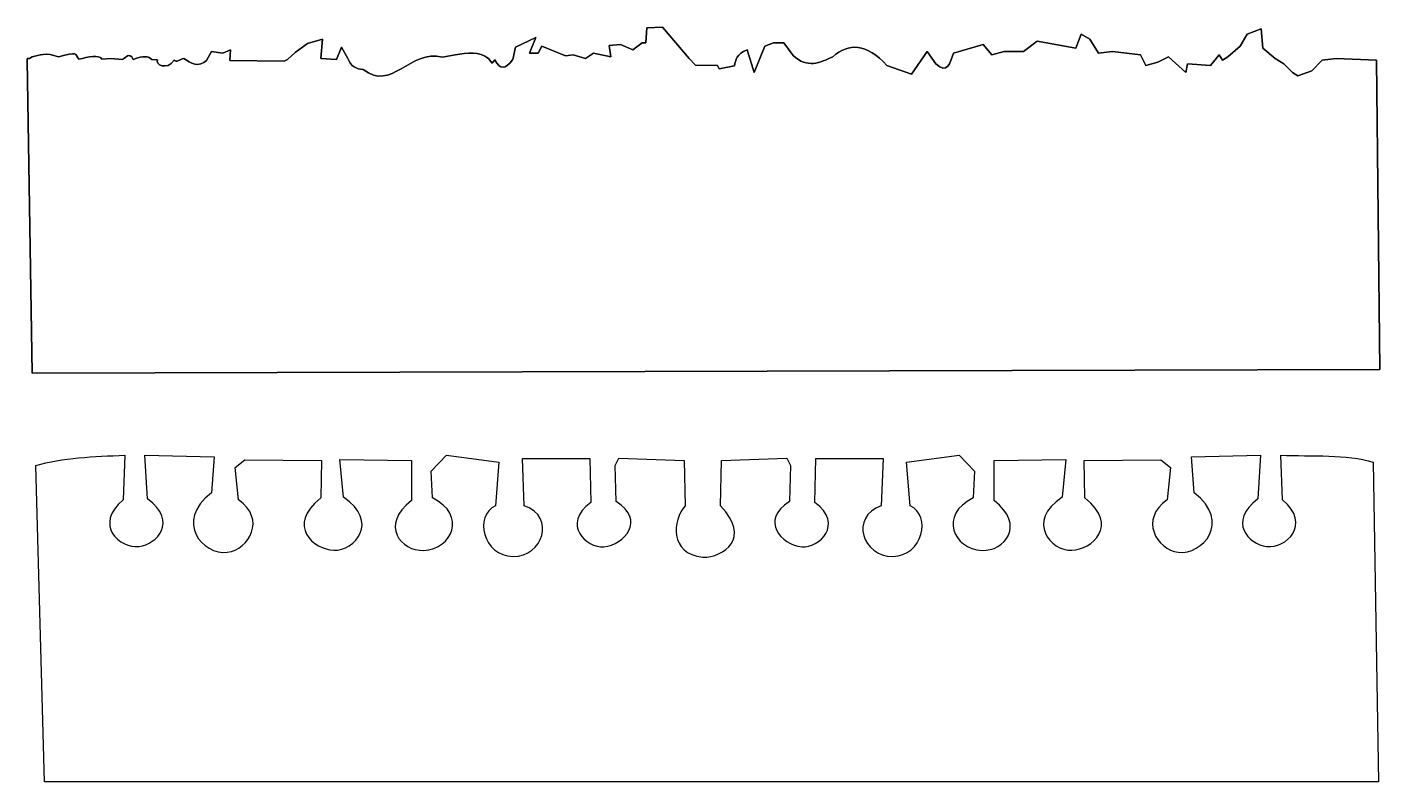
# Model space of a CAD drawing. Header units: centimetres. Extents: x -10.3 to 10.3, y -5.8 to 5.8.
import ezdxf

# ---------------------------------------------------------------- set-up
doc = ezdxf.new("R2010")
doc.units = ezdxf.units.CM
doc.header["$MEASUREMENT"] = 0
doc.layers.add('Layer 1', color=7, linetype='Continuous')

msp = doc.modelspace()

# ---------------------------------------------------------------- linework, layer by layer
at = {"layer": 'Layer 1', "color": 17}
for points, knots in [([(-2.92034, 5.27224), (-3.02232, 5.13095), (-3.11424, 5.10952), (-3.19087, 5.27032), (-3.19087, 5.27032), (-3.19087, 5.27032), (-3.22874, 5.22015), (-3.22874, 5.22015), (-3.22874, 5.22015), (-3.22874, 5.22015), (-3.26926, 5.26976), (-3.26926, 5.26976), (-3.26926, 5.26976), (-3.26926, 5.26976), (-3.28745, 5.29208), (-3.28745, 5.29208), (-3.28745, 5.29208), (-3.42362, 5.40914), (-3.60985, 5.37605), (-3.79512, 5.34582), (-3.79512, 5.34582), (-3.79512, 5.34582), (-3.99238, 5.31216), (-3.99238, 5.31216), (-3.99238, 5.31216), (-4.49056, 5.43912), (-4.77029, 4.77573), (-5.20344, 5.12609), (-5.20344, 5.12609), (-5.31011, 5.12639), (-5.39205, 5.17337), (-5.43649, 5.29114), (-5.43649, 5.29114), (-5.43649, 5.29114), (-5.53228, 5.46572), (-5.53228, 5.46572), (-5.53228, 5.46572), (-5.53228, 5.46572), (-5.61248, 5.27886), (-5.61248, 5.27886), (-5.61248, 5.27886), (-5.61248, 5.27886), (-5.85309, 5.29209), (-5.85309, 5.29209), (-5.85309, 5.29209), (-5.85309, 5.29209), (-5.82663, 5.58644), (-5.82663, 5.58644), (-5.82663, 5.58644), (-5.82663, 5.58644), (-6.05318, 5.51947), (-6.05318, 5.51947), (-6.05318, 5.51947), (-6.05318, 5.51947), (-6.24087, 5.38552), (-6.24087, 5.38552), (-6.24087, 5.38552), (-6.24087, 5.38552), (-6.36076, 5.27886), (-6.36076, 5.27886), (-6.36076, 5.27886), (-6.36076, 5.27886), (-6.40954, 5.2524), (-6.40954, 5.2524), (-6.40954, 5.2524), (-6.40954, 5.2524), (-7.23967, 5.26067), (-7.23967, 5.26067), (-7.23967, 5.26067), (-7.23967, 5.26067), (-7.22975, 5.42603), (-7.22975, 5.42603), (-7.22975, 5.42603), (-7.22975, 5.42603), (-7.34964, 5.37229), (-7.34964, 5.37229), (-7.34964, 5.37229), (-7.34964, 5.37229), (-7.52327, 5.39875), (-7.52327, 5.39875), (-7.52327, 5.39875), (-7.52327, 5.39875), (-7.59768, 5.26398), (-7.59768, 5.26398), (-7.59768, 5.26398), (-7.70804, 5.14927), (-7.84788, 5.21639), (-7.9445, 5.29277), (-7.9445, 5.29277), (-8.013, 5.2832), (-8.05278, 5.225), (-8.09131, 5.26475), (-8.09131, 5.26475), (-8.20451, 5.10121), (-8.39278, 5.20603), (-8.34926, 5.27225), (-8.34926, 5.27225), (-8.34926, 5.27225), (-8.43478, 5.2778), (-8.43478, 5.2778), (-8.43478, 5.2778), (-8.48521, 5.32202), (-8.55601, 5.34588), (-8.71873, 5.2778), (-8.71873, 5.2778), (-8.78535, 5.40732), (-8.83338, 5.29513), (-8.8887, 5.2778), (-8.8887, 5.2778), (-8.8887, 5.2778), (-9.06032, 5.29209), (-9.06032, 5.29209), (-9.06032, 5.29209), (-9.06032, 5.29209), (-9.20005, 5.28051), (-9.20005, 5.28051), (-9.20005, 5.28051), (-9.24497, 5.36193), (-9.4084, 5.31001), (-9.54897, 5.28382), (-9.54897, 5.28382), (-9.61724, 5.37381), (-9.56259, 5.39701), (-9.86234, 5.31855), (-9.86234, 5.31855), (-10.05641, 5.38758), (-10.15408, 5.34643), (-10.26335, 5.31855), (-10.26335, 5.31855), (-10.26335, 5.31855), (-10.30386, 5.29209), (-10.30386, 5.29209), (-10.30386, 5.29209), (-10.30386, 5.29209), (-10.34272, 5.29209), (-10.34272, 5.29209), (-10.34272, 5.29209), (-10.34272, 5.29209), (-10.34189, 5.26563), (-10.34189, 5.26563), (-10.34189, 5.26563), (-10.34189, 5.26563), (-10.26334, 0.48081), (-10.26334, 0.48081), (-10.26334, 0.48081), (-10.26334, 0.48081), (10.34357, 0.53455), (10.34357, 0.53455), (10.34357, 0.53455), (10.34357, 0.53455), (10.28983, 5.26563), (10.28983, 5.26563), (10.28983, 5.26563), (10.28983, 5.26563), (9.6755, 5.29209), (9.6755, 5.29209), (9.6755, 5.29209), (9.6755, 5.29209), (9.46135, 5.26563), (9.46135, 5.26563), (9.46135, 5.26563), (9.46135, 5.26563), (9.30095, 5.10523), (9.30095, 5.10523), (9.30095, 5.10523), (9.30095, 5.10523), (9.08763, 5.02503), (9.08763, 5.02503), (9.08763, 5.02503), (9.08763, 5.02503), (9.00743, 5.07795), (9.00743, 5.07795), (9.00743, 5.07795), (9.00743, 5.07795), (8.87348, 5.2119), (8.87348, 5.2119), (8.87348, 5.2119), (8.87348, 5.2119), (8.73953, 5.2921), (8.73953, 5.2921), (8.73953, 5.2921), (8.73953, 5.2921), (8.55267, 5.4525), (8.55267, 5.4525), (8.55267, 5.4525), (8.55267, 5.4525), (8.52621, 5.74602), (8.52621, 5.74602), (8.52621, 5.74602), (8.52621, 5.74602), (8.31206, 5.66664), (8.31206, 5.66664), (8.31206, 5.66664), (8.31206, 5.66664), (8.2054, 5.47895), (8.2054, 5.47895), (8.2054, 5.47895), (8.2054, 5.47895), (8.01854, 5.31855), (8.01854, 5.31855), (8.01854, 5.31855), (8.01854, 5.31855), (7.93834, 5.26563), (7.93834, 5.26563), (7.93834, 5.26563), (7.93834, 5.26563), (7.8846, 5.34583), (7.8846, 5.34583), (7.8846, 5.34583), (7.8846, 5.34583), (7.75065, 5.18543), (7.75065, 5.18543), (7.75065, 5.18543), (7.75065, 5.18543), (7.40338, 5.21189), (7.40338, 5.21189), (7.40338, 5.21189), (7.40338, 5.21189), (7.37692, 5.07794), (7.37692, 5.07794), (7.37692, 5.07794), (7.37692, 5.07794), (7.10986, 5.31855), (7.10986, 5.31855), (7.10986, 5.31855), (7.10986, 5.31855), (6.94946, 5.23835), (6.94946, 5.23835), (6.94946, 5.23835), (6.94946, 5.23835), (6.76177, 5.18543), (6.76177, 5.18543), (6.76177, 5.18543), (6.76177, 5.18543), (6.68157, 5.34583), (6.68157, 5.34583), (6.68157, 5.34583), (6.68157, 5.34583), (6.2541, 5.39875), (6.2541, 5.39875), (6.2541, 5.39875), (6.2541, 5.39875), (6.04078, 5.37229), (6.04078, 5.37229), (6.04078, 5.37229), (6.04078, 5.37229), (5.90683, 5.58644), (5.90683, 5.58644), (5.90683, 5.58644), (5.90683, 5.58644), (5.77288, 5.66664), (5.77288, 5.66664), (5.77288, 5.66664), (5.77288, 5.66664), (5.69268, 5.45249), (5.69268, 5.45249), (5.69268, 5.45249), (5.69268, 5.45249), (5.10481, 5.55915), (5.10481, 5.55915), (5.10481, 5.55915), (5.10481, 5.55915), (4.89149, 5.39875), (4.89149, 5.39875), (4.89149, 5.39875), (4.89149, 5.39875), (4.59714, 5.39875), (4.59714, 5.39875), (4.59714, 5.39875), (4.59714, 5.39875), (4.41028, 5.34583), (4.41028, 5.34583), (4.41028, 5.34583), (4.41028, 5.34583), (4.27633, 5.50623), (4.27633, 5.50623), (4.27633, 5.50623), (4.27633, 5.50623), (3.8224, 5.37228), (3.8224, 5.37228), (3.8224, 5.37228), (3.7706, 5.22131), (3.72829, 5.0457), (3.55451, 5.21188), (3.55451, 5.21188), (3.55451, 5.21188), (3.42139, 5.39874), (3.42139, 5.39874), (3.42139, 5.39874), (3.42139, 5.39874), (3.18078, 5.05147), (3.18078, 5.05147), (3.18078, 5.05147), (3.18078, 5.05147), (2.80623, 5.18542), (2.80623, 5.18542), (2.80623, 5.18542), (2.49009, 5.52296), (2.21835, 5.53497), (1.97775, 5.31854), (1.97775, 5.31854), (1.78317, 5.22716), (1.58865, 5.13504), (1.36947, 5.33873), (1.36947, 5.33873), (1.36947, 5.33873), (1.22947, 5.53269), (1.22947, 5.53269), (1.22947, 5.53269), (1.22947, 5.53269), (1.06907, 5.53269), (1.06907, 5.53269), (1.06907, 5.53269), (1.06907, 5.53269), (0.93595, 5.47895), (0.93595, 5.47895), (0.93595, 5.47895), (0.93595, 5.47895), (0.77555, 5.07794), (0.77555, 5.07794), (0.77555, 5.07794), (0.77555, 5.07794), (0.66806, 5.42603), (0.66806, 5.42603), (0.66806, 5.42603), (0.50821, 5.36022), (0.48808, 5.27112), (0.47659, 5.18058), (0.47659, 5.18058), (0.47659, 5.18058), (0.24059, 5.13168), (0.24059, 5.13168), (0.24059, 5.13168), (0.24059, 5.13168), (0.21413, 5.18542), (0.21413, 5.18542), (0.21413, 5.18542), (0.21413, 5.18542), (-0.12215, 5.18881), (-0.12215, 5.18881), (-0.12215, 5.18881), (-0.12215, 5.18881), (-0.22078, 5.29043), (-0.22078, 5.29043), (-0.22078, 5.29043), (-0.22078, 5.29043), (-0.62758, 5.77329), (-0.62758, 5.77329), (-0.62758, 5.77329), (-0.62758, 5.77329), (-0.86819, 5.76006), (-0.86819, 5.76006), (-0.86819, 5.76006), (-0.86819, 5.76006), (-0.88142, 5.53268), (-0.88142, 5.53268), (-0.88142, 5.53268), (-0.88142, 5.53268), (-0.93516, 5.53268), (-0.93516, 5.53268), (-0.93516, 5.53268), (-0.93516, 5.53268), (-1.08233, 5.42602), (-1.08233, 5.42602), (-1.08233, 5.42602), (-1.08233, 5.42602), (-1.26919, 5.50622), (-1.26919, 5.50622), (-1.26919, 5.50622), (-1.26919, 5.50622), (-1.44282, 5.49216), (-1.44282, 5.49216), (-1.44282, 5.49216), (-1.44282, 5.49216), (-1.41636, 5.31853), (-1.41636, 5.31853), (-1.41636, 5.31853), (-1.41636, 5.31853), (-1.68342, 5.37227), (-1.68342, 5.37227), (-1.68342, 5.37227), (-1.68342, 5.37227), (-1.80414, 5.29207), (-1.80414, 5.29207), (-1.80414, 5.29207), (-1.80414, 5.29207), (-1.991, 5.34581), (-1.991, 5.34581), (-1.991, 5.34581), (-1.991, 5.34581), (-2.11089, 5.33175), (-2.11089, 5.33175), (-2.11089, 5.33175), (-2.11089, 5.33175), (-2.47221, 5.47892), (-2.47221, 5.47892), (-2.47221, 5.47892), (-2.47221, 5.47892), (-2.52513, 5.37226), (-2.52513, 5.37226), (-2.52513, 5.37226), (-2.52513, 5.37226), (-2.65908, 5.37226), (-2.65908, 5.37226), (-2.65908, 5.37226), (-2.65908, 5.37226), (-2.56565, 5.61287), (-2.56565, 5.61287), (-2.56565, 5.61287), (-2.56565, 5.61287), (-2.87323, 5.4657), (-2.87323, 5.4657), (-2.87323, 5.4657), (-2.87323, 5.4657), (-2.91292, 5.27884), (-2.91292, 5.27884), (-2.91292, 5.27884), (-2.91292, 5.27884), (-2.92036, 5.27223), (-2.92036, 5.27223), (-2.92036, 5.27223), (-2.92036, 5.27223), (-2.92034, 5.27224), (-2.92034, 5.27224)], [0, 0, 0, 0, 0.00934579, 0.00934579, 0.00934579, 0.00934579, 0.01869159, 0.01869159, 0.01869159, 0.01869159, 0.02803738, 0.02803738, 0.02803738, 0.02803738, 0.03738318, 0.03738318, 0.03738318, 0.03738318, 0.04672897, 0.04672897, 0.04672897, 0.04672897, 0.05607477, 0.05607477, 0.05607477, 0.05607477, 0.06542056, 0.06542056, 0.06542056, 0.06542056, 0.07476636, 0.07476636, 0.07476636, 0.07476636, 0.08411215, 0.08411215, 0.08411215, 0.08411215, 0.09345794, 0.09345794, 0.09345794, 0.09345794, 0.10280374, 0.10280374, 0.10280374, 0.10280374, 0.11214953, 0.11214953, 0.11214953, 0.11214953, 0.12149533, 0.12149533, 0.12149533, 0.12149533, 0.13084112, 0.13084112, 0.13084112, 0.13084112, 0.14018692, 0.14018692, 0.14018692, 0.14018692, 0.14953271, 0.14953271, 0.14953271, 0.14953271, 0.1588785, 0.1588785, 0.1588785, 0.1588785, 0.1682243, 0.1682243, 0.1682243, 0.1682243, 0.17757009, 0.17757009, 0.17757009, 0.17757009, 0.18691589, 0.18691589, 0.18691589, 0.18691589, 0.19626168, 0.19626168, 0.19626168, 0.19626168, 0.20560748, 0.20560748, 0.20560748, 0.20560748, 0.21495327, 0.21495327, 0.21495327, 0.21495327, 0.22429907, 0.22429907, 0.22429907, 0.22429907, 0.23364486, 0.23364486, 0.23364486, 0.23364486, 0.24299065, 0.24299065, 0.24299065, 0.24299065, 0.25233645, 0.25233645, 0.25233645, 0.25233645, 0.26168224, 0.26168224, 0.26168224, 0.26168224, 0.27102804, 0.27102804, 0.27102804, 0.27102804, 0.28037383, 0.28037383, 0.28037383, 0.28037383, 0.28971963, 0.28971963, 0.28971963, 0.28971963, 0.29906542, 0.29906542, 0.29906542, 0.29906542, 0.30841121, 0.30841121, 0.30841121, 0.30841121, 0.31775701, 0.31775701, 0.31775701, 0.31775701, 0.3271028, 0.3271028, 0.3271028, 0.3271028, 0.3364486, 0.3364486, 0.3364486, 0.3364486, 0.34579439, 0.34579439, 0.34579439, 0.34579439, 0.35514019, 0.35514019, 0.35514019, 0.35514019, 0.36448598, 0.36448598, 0.36448598, 0.36448598, 0.37383178, 0.37383178, 0.37383178, 0.37383178, 0.38317757, 0.38317757, 0.38317757, 0.38317757, 0.39252336, 0.39252336, 0.39252336, 0.39252336, 0.40186916, 0.40186916, 0.40186916, 0.40186916, 0.41121495, 0.41121495, 0.41121495, 0.41121495, 0.42056075, 0.42056075, 0.42056075, 0.42056075, 0.42990654, 0.42990654, 0.42990654, 0.42990654, 0.43925234, 0.43925234, 0.43925234, 0.43925234, 0.44859813, 0.44859813, 0.44859813, 0.44859813, 0.45794393, 0.45794393, 0.45794393, 0.45794393, 0.46728972, 0.46728972, 0.46728972, 0.46728972, 0.47663551, 0.47663551, 0.47663551, 0.47663551, 0.48598131, 0.48598131, 0.48598131, 0.48598131, 0.4953271, 0.4953271, 0.4953271, 0.4953271, 0.5046729, 0.5046729, 0.5046729, 0.5046729, 0.51401869, 0.51401869, 0.51401869, 0.51401869, 0.52336449, 0.52336449, 0.52336449, 0.52336449, 0.53271028, 0.53271028, 0.53271028, 0.53271028, 0.54205607, 0.54205607, 0.54205607, 0.54205607, 0.55140187, 0.55140187, 0.55140187, 0.55140187, 0.56074766, 0.56074766, 0.56074766, 0.56074766, 0.57009346, 0.57009346, 0.57009346, 0.57009346, 0.57943925, 0.57943925, 0.57943925, 0.57943925, 0.58878505, 0.58878505, 0.58878505, 0.58878505, 0.59813084, 0.59813084, 0.59813084, 0.59813084, 0.60747664, 0.60747664, 0.60747664, 0.60747664, 0.61682243, 0.61682243, 0.61682243, 0.61682243, 0.62616822, 0.62616822, 0.62616822, 0.62616822, 0.63551402, 0.63551402, 0.63551402, 0.63551402, 0.64485981, 0.64485981, 0.64485981, 0.64485981, 0.65420561, 0.65420561, 0.65420561, 0.65420561, 0.6635514, 0.6635514, 0.6635514, 0.6635514, 0.6728972, 0.6728972, 0.6728972, 0.6728972, 0.68224299, 0.68224299, 0.68224299, 0.68224299, 0.69158879, 0.69158879, 0.69158879, 0.69158879, 0.70093458, 0.70093458, 0.70093458, 0.70093458, 0.71028037, 0.71028037, 0.71028037, 0.71028037, 0.71962617, 0.71962617, 0.71962617, 0.71962617, 0.72897196, 0.72897196, 0.72897196, 0.72897196, 0.73831776, 0.73831776, 0.73831776, 0.73831776, 0.74766355, 0.74766355, 0.74766355, 0.74766355, 0.75700935, 0.75700935, 0.75700935, 0.75700935, 0.76635514, 0.76635514, 0.76635514, 0.76635514, 0.77570093, 0.77570093, 0.77570093, 0.77570093, 0.78504673, 0.78504673, 0.78504673, 0.78504673, 0.79439252, 0.79439252, 0.79439252, 0.79439252, 0.80373832, 0.80373832, 0.80373832, 0.80373832, 0.81308411, 0.81308411, 0.81308411, 0.81308411, 0.82242991, 0.82242991, 0.82242991, 0.82242991, 0.8317757, 0.8317757, 0.8317757, 0.8317757, 0.8411215, 0.8411215, 0.8411215, 0.8411215, 0.85046729, 0.85046729, 0.85046729, 0.85046729, 0.85981308, 0.85981308, 0.85981308, 0.85981308, 0.86915888, 0.86915888, 0.86915888, 0.86915888, 0.87850467, 0.87850467, 0.87850467, 0.87850467, 0.88785047, 0.88785047, 0.88785047, 0.88785047, 0.89719626, 0.89719626, 0.89719626, 0.89719626, 0.90654206, 0.90654206, 0.90654206, 0.90654206, 0.91588785, 0.91588785, 0.91588785, 0.91588785, 0.92523364, 0.92523364, 0.92523364, 0.92523364, 0.93457944, 0.93457944, 0.93457944, 0.93457944, 0.94392523, 0.94392523, 0.94392523, 0.94392523, 0.95327103, 0.95327103, 0.95327103, 0.95327103, 0.96261682, 0.96261682, 0.96261682, 0.96261682, 0.97196262, 0.97196262, 0.97196262, 0.97196262, 0.98130841, 0.98130841, 0.98130841, 0.98130841, 1, 1, 1, 1]), ([(-2.92034, 5.27224), (-2.92034, 5.27224), (-2.92034, 5.27224), (-2.92034, 5.27224), (-2.92034, 5.27224), (-2.92034, 5.27224), (-2.92034, 5.27224), (-2.92034, 5.27224)], [0, 0, 0, 0, 0.33333333, 0.33333333, 0.33333333, 0.33333333, 1, 1, 1, 1])]:
    msp.add_open_spline(points, degree=3, knots=knots, dxfattribs=at)
at = {"layer": 'Layer 1', "lineweight": 25}
for points, knots in [([(-2.92034, 5.27224), (-3.02232, 5.13095), (-3.11424, 5.10952), (-3.19087, 5.27032), (-3.19087, 5.27032), (-3.19087, 5.27032), (-3.22874, 5.22015), (-3.22874, 5.22015), (-3.22874, 5.22015), (-3.22874, 5.22015), (-3.26926, 5.26976), (-3.26926, 5.26976), (-3.26926, 5.26976), (-3.26926, 5.26976), (-3.28745, 5.29208), (-3.28745, 5.29208), (-3.28745, 5.29208), (-3.42362, 5.40914), (-3.60985, 5.37605), (-3.79512, 5.34582), (-3.79512, 5.34582), (-3.79512, 5.34582), (-3.99238, 5.31216), (-3.99238, 5.31216), (-3.99238, 5.31216), (-4.49056, 5.43912), (-4.77029, 4.77573), (-5.20344, 5.12609), (-5.20344, 5.12609), (-5.31011, 5.12639), (-5.39205, 5.17337), (-5.43649, 5.29114), (-5.43649, 5.29114), (-5.43649, 5.29114), (-5.53228, 5.46572), (-5.53228, 5.46572), (-5.53228, 5.46572), (-5.53228, 5.46572), (-5.61248, 5.27886), (-5.61248, 5.27886), (-5.61248, 5.27886), (-5.61248, 5.27886), (-5.85309, 5.29209), (-5.85309, 5.29209), (-5.85309, 5.29209), (-5.85309, 5.29209), (-5.82663, 5.58644), (-5.82663, 5.58644), (-5.82663, 5.58644), (-5.82663, 5.58644), (-6.05318, 5.51947), (-6.05318, 5.51947), (-6.05318, 5.51947), (-6.05318, 5.51947), (-6.24087, 5.38552), (-6.24087, 5.38552), (-6.24087, 5.38552), (-6.24087, 5.38552), (-6.36076, 5.27886), (-6.36076, 5.27886), (-6.36076, 5.27886), (-6.36076, 5.27886), (-6.40954, 5.2524), (-6.40954, 5.2524), (-6.40954, 5.2524), (-6.40954, 5.2524), (-7.23967, 5.26067), (-7.23967, 5.26067), (-7.23967, 5.26067), (-7.23967, 5.26067), (-7.22975, 5.42603), (-7.22975, 5.42603), (-7.22975, 5.42603), (-7.22975, 5.42603), (-7.34964, 5.37229), (-7.34964, 5.37229), (-7.34964, 5.37229), (-7.34964, 5.37229), (-7.52327, 5.39875), (-7.52327, 5.39875), (-7.52327, 5.39875), (-7.52327, 5.39875), (-7.59768, 5.26398), (-7.59768, 5.26398), (-7.59768, 5.26398), (-7.70804, 5.14927), (-7.84788, 5.21639), (-7.9445, 5.29277), (-7.9445, 5.29277), (-8.013, 5.2832), (-8.05278, 5.225), (-8.09131, 5.26475), (-8.09131, 5.26475), (-8.20451, 5.10121), (-8.39278, 5.20603), (-8.34926, 5.27225), (-8.34926, 5.27225), (-8.34926, 5.27225), (-8.43478, 5.2778), (-8.43478, 5.2778), (-8.43478, 5.2778), (-8.48521, 5.32202), (-8.55601, 5.34588), (-8.71873, 5.2778), (-8.71873, 5.2778), (-8.78535, 5.40732), (-8.83338, 5.29513), (-8.8887, 5.2778), (-8.8887, 5.2778), (-8.8887, 5.2778), (-9.06032, 5.29209), (-9.06032, 5.29209), (-9.06032, 5.29209), (-9.06032, 5.29209), (-9.20005, 5.28051), (-9.20005, 5.28051), (-9.20005, 5.28051), (-9.24497, 5.36193), (-9.4084, 5.31001), (-9.54897, 5.28382), (-9.54897, 5.28382), (-9.61724, 5.37381), (-9.56259, 5.39701), (-9.86234, 5.31855), (-9.86234, 5.31855), (-10.05641, 5.38758), (-10.15408, 5.34643), (-10.26335, 5.31855), (-10.26335, 5.31855), (-10.26335, 5.31855), (-10.30386, 5.29209), (-10.30386, 5.29209), (-10.30386, 5.29209), (-10.30386, 5.29209), (-10.34272, 5.29209), (-10.34272, 5.29209), (-10.34272, 5.29209), (-10.34272, 5.29209), (-10.34189, 5.26563), (-10.34189, 5.26563), (-10.34189, 5.26563), (-10.34189, 5.26563), (-10.26334, 0.48081), (-10.26334, 0.48081), (-10.26334, 0.48081), (-10.26334, 0.48081), (10.34357, 0.53455), (10.34357, 0.53455), (10.34357, 0.53455), (10.34357, 0.53455), (10.28983, 5.26563), (10.28983, 5.26563), (10.28983, 5.26563), (10.28983, 5.26563), (9.6755, 5.29209), (9.6755, 5.29209), (9.6755, 5.29209), (9.6755, 5.29209), (9.46135, 5.26563), (9.46135, 5.26563), (9.46135, 5.26563), (9.46135, 5.26563), (9.30095, 5.10523), (9.30095, 5.10523), (9.30095, 5.10523), (9.30095, 5.10523), (9.08763, 5.02503), (9.08763, 5.02503), (9.08763, 5.02503), (9.08763, 5.02503), (9.00743, 5.07795), (9.00743, 5.07795), (9.00743, 5.07795), (9.00743, 5.07795), (8.87348, 5.2119), (8.87348, 5.2119), (8.87348, 5.2119), (8.87348, 5.2119), (8.73953, 5.2921), (8.73953, 5.2921), (8.73953, 5.2921), (8.73953, 5.2921), (8.55267, 5.4525), (8.55267, 5.4525), (8.55267, 5.4525), (8.55267, 5.4525), (8.52621, 5.74602), (8.52621, 5.74602), (8.52621, 5.74602), (8.52621, 5.74602), (8.31206, 5.66664), (8.31206, 5.66664), (8.31206, 5.66664), (8.31206, 5.66664), (8.2054, 5.47895), (8.2054, 5.47895), (8.2054, 5.47895), (8.2054, 5.47895), (8.01854, 5.31855), (8.01854, 5.31855), (8.01854, 5.31855), (8.01854, 5.31855), (7.93834, 5.26563), (7.93834, 5.26563), (7.93834, 5.26563), (7.93834, 5.26563), (7.8846, 5.34583), (7.8846, 5.34583), (7.8846, 5.34583), (7.8846, 5.34583), (7.75065, 5.18543), (7.75065, 5.18543), (7.75065, 5.18543), (7.75065, 5.18543), (7.40338, 5.21189), (7.40338, 5.21189), (7.40338, 5.21189), (7.40338, 5.21189), (7.37692, 5.07794), (7.37692, 5.07794), (7.37692, 5.07794), (7.37692, 5.07794), (7.10986, 5.31855), (7.10986, 5.31855), (7.10986, 5.31855), (7.10986, 5.31855), (6.94946, 5.23835), (6.94946, 5.23835), (6.94946, 5.23835), (6.94946, 5.23835), (6.76177, 5.18543), (6.76177, 5.18543), (6.76177, 5.18543), (6.76177, 5.18543), (6.68157, 5.34583), (6.68157, 5.34583), (6.68157, 5.34583), (6.68157, 5.34583), (6.2541, 5.39875), (6.2541, 5.39875), (6.2541, 5.39875), (6.2541, 5.39875), (6.04078, 5.37229), (6.04078, 5.37229), (6.04078, 5.37229), (6.04078, 5.37229), (5.90683, 5.58644), (5.90683, 5.58644), (5.90683, 5.58644), (5.90683, 5.58644), (5.77288, 5.66664), (5.77288, 5.66664), (5.77288, 5.66664), (5.77288, 5.66664), (5.69268, 5.45249), (5.69268, 5.45249), (5.69268, 5.45249), (5.69268, 5.45249), (5.10481, 5.55915), (5.10481, 5.55915), (5.10481, 5.55915), (5.10481, 5.55915), (4.89149, 5.39875), (4.89149, 5.39875), (4.89149, 5.39875), (4.89149, 5.39875), (4.59714, 5.39875), (4.59714, 5.39875), (4.59714, 5.39875), (4.59714, 5.39875), (4.41028, 5.34583), (4.41028, 5.34583), (4.41028, 5.34583), (4.41028, 5.34583), (4.27633, 5.50623), (4.27633, 5.50623), (4.27633, 5.50623), (4.27633, 5.50623), (3.8224, 5.37228), (3.8224, 5.37228), (3.8224, 5.37228), (3.7706, 5.22131), (3.72829, 5.0457), (3.55451, 5.21188), (3.55451, 5.21188), (3.55451, 5.21188), (3.42139, 5.39874), (3.42139, 5.39874), (3.42139, 5.39874), (3.42139, 5.39874), (3.18078, 5.05147), (3.18078, 5.05147), (3.18078, 5.05147), (3.18078, 5.05147), (2.80623, 5.18542), (2.80623, 5.18542), (2.80623, 5.18542), (2.49009, 5.52296), (2.21835, 5.53497), (1.97775, 5.31854), (1.97775, 5.31854), (1.78317, 5.22716), (1.58865, 5.13504), (1.36947, 5.33873), (1.36947, 5.33873), (1.36947, 5.33873), (1.22947, 5.53269), (1.22947, 5.53269), (1.22947, 5.53269), (1.22947, 5.53269), (1.06907, 5.53269), (1.06907, 5.53269), (1.06907, 5.53269), (1.06907, 5.53269), (0.93595, 5.47895), (0.93595, 5.47895), (0.93595, 5.47895), (0.93595, 5.47895), (0.77555, 5.07794), (0.77555, 5.07794), (0.77555, 5.07794), (0.77555, 5.07794), (0.66806, 5.42603), (0.66806, 5.42603), (0.66806, 5.42603), (0.50821, 5.36022), (0.48808, 5.27112), (0.47659, 5.18058), (0.47659, 5.18058), (0.47659, 5.18058), (0.24059, 5.13168), (0.24059, 5.13168), (0.24059, 5.13168), (0.24059, 5.13168), (0.21413, 5.18542), (0.21413, 5.18542), (0.21413, 5.18542), (0.21413, 5.18542), (-0.12215, 5.18881), (-0.12215, 5.18881), (-0.12215, 5.18881), (-0.12215, 5.18881), (-0.22078, 5.29043), (-0.22078, 5.29043), (-0.22078, 5.29043), (-0.22078, 5.29043), (-0.62758, 5.77329), (-0.62758, 5.77329), (-0.62758, 5.77329), (-0.62758, 5.77329), (-0.86819, 5.76006), (-0.86819, 5.76006), (-0.86819, 5.76006), (-0.86819, 5.76006), (-0.88142, 5.53268), (-0.88142, 5.53268), (-0.88142, 5.53268), (-0.88142, 5.53268), (-0.93516, 5.53268), (-0.93516, 5.53268), (-0.93516, 5.53268), (-0.93516, 5.53268), (-1.08233, 5.42602), (-1.08233, 5.42602), (-1.08233, 5.42602), (-1.08233, 5.42602), (-1.26919, 5.50622), (-1.26919, 5.50622), (-1.26919, 5.50622), (-1.26919, 5.50622), (-1.44282, 5.49216), (-1.44282, 5.49216), (-1.44282, 5.49216), (-1.44282, 5.49216), (-1.41636, 5.31853), (-1.41636, 5.31853), (-1.41636, 5.31853), (-1.41636, 5.31853), (-1.68342, 5.37227), (-1.68342, 5.37227), (-1.68342, 5.37227), (-1.68342, 5.37227), (-1.80414, 5.29207), (-1.80414, 5.29207), (-1.80414, 5.29207), (-1.80414, 5.29207), (-1.991, 5.34581), (-1.991, 5.34581), (-1.991, 5.34581), (-1.991, 5.34581), (-2.11089, 5.33175), (-2.11089, 5.33175), (-2.11089, 5.33175), (-2.11089, 5.33175), (-2.47221, 5.47892), (-2.47221, 5.47892), (-2.47221, 5.47892), (-2.47221, 5.47892), (-2.52513, 5.37226), (-2.52513, 5.37226), (-2.52513, 5.37226), (-2.52513, 5.37226), (-2.65908, 5.37226), (-2.65908, 5.37226), (-2.65908, 5.37226), (-2.65908, 5.37226), (-2.56565, 5.61287), (-2.56565, 5.61287), (-2.56565, 5.61287), (-2.56565, 5.61287), (-2.87323, 5.4657), (-2.87323, 5.4657), (-2.87323, 5.4657), (-2.87323, 5.4657), (-2.91292, 5.27884), (-2.91292, 5.27884), (-2.91292, 5.27884), (-2.91292, 5.27884), (-2.92036, 5.27223), (-2.92036, 5.27223)], [0, 0, 0, 0, 0.00943396, 0.00943396, 0.00943396, 0.00943396, 0.01886792, 0.01886792, 0.01886792, 0.01886792, 0.02830189, 0.02830189, 0.02830189, 0.02830189, 0.03773585, 0.03773585, 0.03773585, 0.03773585, 0.04716981, 0.04716981, 0.04716981, 0.04716981, 0.05660377, 0.05660377, 0.05660377, 0.05660377, 0.06603774, 0.06603774, 0.06603774, 0.06603774, 0.0754717, 0.0754717, 0.0754717, 0.0754717, 0.08490566, 0.08490566, 0.08490566, 0.08490566, 0.09433962, 0.09433962, 0.09433962, 0.09433962, 0.10377358, 0.10377358, 0.10377358, 0.10377358, 0.11320755, 0.11320755, 0.11320755, 0.11320755, 0.12264151, 0.12264151, 0.12264151, 0.12264151, 0.13207547, 0.13207547, 0.13207547, 0.13207547, 0.14150943, 0.14150943, 0.14150943, 0.14150943, 0.1509434, 0.1509434, 0.1509434, 0.1509434, 0.16037736, 0.16037736, 0.16037736, 0.16037736, 0.16981132, 0.16981132, 0.16981132, 0.16981132, 0.17924528, 0.17924528, 0.17924528, 0.17924528, 0.18867925, 0.18867925, 0.18867925, 0.18867925, 0.19811321, 0.19811321, 0.19811321, 0.19811321, 0.20754717, 0.20754717, 0.20754717, 0.20754717, 0.21698113, 0.21698113, 0.21698113, 0.21698113, 0.22641509, 0.22641509, 0.22641509, 0.22641509, 0.23584906, 0.23584906, 0.23584906, 0.23584906, 0.24528302, 0.24528302, 0.24528302, 0.24528302, 0.25471698, 0.25471698, 0.25471698, 0.25471698, 0.26415094, 0.26415094, 0.26415094, 0.26415094, 0.27358491, 0.27358491, 0.27358491, 0.27358491, 0.28301887, 0.28301887, 0.28301887, 0.28301887, 0.29245283, 0.29245283, 0.29245283, 0.29245283, 0.30188679, 0.30188679, 0.30188679, 0.30188679, 0.31132075, 0.31132075, 0.31132075, 0.31132075, 0.32075472, 0.32075472, 0.32075472, 0.32075472, 0.33018868, 0.33018868, 0.33018868, 0.33018868, 0.33962264, 0.33962264, 0.33962264, 0.33962264, 0.3490566, 0.3490566, 0.3490566, 0.3490566, 0.35849057, 0.35849057, 0.35849057, 0.35849057, 0.36792453, 0.36792453, 0.36792453, 0.36792453, 0.37735849, 0.37735849, 0.37735849, 0.37735849, 0.38679245, 0.38679245, 0.38679245, 0.38679245, 0.39622642, 0.39622642, 0.39622642, 0.39622642, 0.40566038, 0.40566038, 0.40566038, 0.40566038, 0.41509434, 0.41509434, 0.41509434, 0.41509434, 0.4245283, 0.4245283, 0.4245283, 0.4245283, 0.43396226, 0.43396226, 0.43396226, 0.43396226, 0.44339623, 0.44339623, 0.44339623, 0.44339623, 0.45283019, 0.45283019, 0.45283019, 0.45283019, 0.46226415, 0.46226415, 0.46226415, 0.46226415, 0.47169811, 0.47169811, 0.47169811, 0.47169811, 0.48113208, 0.48113208, 0.48113208, 0.48113208, 0.49056604, 0.49056604, 0.49056604, 0.49056604, 0.5, 0.5, 0.5, 0.5, 0.50943396, 0.50943396, 0.50943396, 0.50943396, 0.51886792, 0.51886792, 0.51886792, 0.51886792, 0.52830189, 0.52830189, 0.52830189, 0.52830189, 0.53773585, 0.53773585, 0.53773585, 0.53773585, 0.54716981, 0.54716981, 0.54716981, 0.54716981, 0.55660377, 0.55660377, 0.55660377, 0.55660377, 0.56603774, 0.56603774, 0.56603774, 0.56603774, 0.5754717, 0.5754717, 0.5754717, 0.5754717, 0.58490566, 0.58490566, 0.58490566, 0.58490566, 0.59433962, 0.59433962, 0.59433962, 0.59433962, 0.60377358, 0.60377358, 0.60377358, 0.60377358, 0.61320755, 0.61320755, 0.61320755, 0.61320755, 0.62264151, 0.62264151, 0.62264151, 0.62264151, 0.63207547, 0.63207547, 0.63207547, 0.63207547, 0.64150943, 0.64150943, 0.64150943, 0.64150943, 0.6509434, 0.6509434, 0.6509434, 0.6509434, 0.66037736, 0.66037736, 0.66037736, 0.66037736, 0.66981132, 0.66981132, 0.66981132, 0.66981132, 0.67924528, 0.67924528, 0.67924528, 0.67924528, 0.68867925, 0.68867925, 0.68867925, 0.68867925, 0.69811321, 0.69811321, 0.69811321, 0.69811321, 0.70754717, 0.70754717, 0.70754717, 0.70754717, 0.71698113, 0.71698113, 0.71698113, 0.71698113, 0.72641509, 0.72641509, 0.72641509, 0.72641509, 0.73584906, 0.73584906, 0.73584906, 0.73584906, 0.74528302, 0.74528302, 0.74528302, 0.74528302, 0.75471698, 0.75471698, 0.75471698, 0.75471698, 0.76415094, 0.76415094, 0.76415094, 0.76415094, 0.77358491, 0.77358491, 0.77358491, 0.77358491, 0.78301887, 0.78301887, 0.78301887, 0.78301887, 0.79245283, 0.79245283, 0.79245283, 0.79245283, 0.80188679, 0.80188679, 0.80188679, 0.80188679, 0.81132075, 0.81132075, 0.81132075, 0.81132075, 0.82075472, 0.82075472, 0.82075472, 0.82075472, 0.83018868, 0.83018868, 0.83018868, 0.83018868, 0.83962264, 0.83962264, 0.83962264, 0.83962264, 0.8490566, 0.8490566, 0.8490566, 0.8490566, 0.85849057, 0.85849057, 0.85849057, 0.85849057, 0.86792453, 0.86792453, 0.86792453, 0.86792453, 0.87735849, 0.87735849, 0.87735849, 0.87735849, 0.88679245, 0.88679245, 0.88679245, 0.88679245, 0.89622642, 0.89622642, 0.89622642, 0.89622642, 0.90566038, 0.90566038, 0.90566038, 0.90566038, 0.91509434, 0.91509434, 0.91509434, 0.91509434, 0.9245283, 0.9245283, 0.9245283, 0.9245283, 0.93396226, 0.93396226, 0.93396226, 0.93396226, 0.94339623, 0.94339623, 0.94339623, 0.94339623, 0.95283019, 0.95283019, 0.95283019, 0.95283019, 0.96226415, 0.96226415, 0.96226415, 0.96226415, 0.97169811, 0.97169811, 0.97169811, 0.97169811, 0.98113208, 0.98113208, 0.98113208, 0.98113208, 1, 1, 1, 1]), ([(-2.92034, 5.27224), (-2.92034, 5.27224), (-2.92034, 5.27224), (-2.92034, 5.27224), (-2.92034, 5.27224), (-2.92034, 5.27224), (-2.92034, 5.27224), (-2.92034, 5.27224)], [0, 0, 0, 0, 0.33333333, 0.33333333, 0.33333333, 0.33333333, 1, 1, 1, 1])]:
    msp.add_open_spline(points, degree=3, knots=knots, dxfattribs=at)
at = {"layer": 'Layer 1', "color": 25, "lineweight": 25}
msp.add_open_spline([(-8.84618, -0.77515), (-9.32158, -0.79703), (-9.80316, -0.81024), (-10.20961, -0.93555), (-10.20961, -0.93555), (-10.20961, -0.93555), (-10.07566, -5.77329), (-10.07566, -5.77329), (-10.07566, -5.77329), (-10.07566, -5.77329), (10.32041, -5.77329), (10.32041, -5.77329), (10.32041, -5.77329), (10.32041, -5.77329), (10.24186, -0.88263), (10.24186, -0.88263), (10.24186, -0.88263), (9.83541, -0.75732), (9.30174, -0.79703), (8.82634, -0.77514), (8.82634, -0.77514), (8.82634, -0.77514), (8.8528, -1.45644), (8.8528, -1.45644), (8.8528, -1.45644), (9.30997, -1.84214), (8.90566, -2.20606), (8.61137, -2.17082), (8.61137, -2.17082), (8.33202, -2.13737), (8.01237, -1.79666), (8.47825, -1.44322), (8.47825, -1.44322), (8.47825, -1.44322), (8.51876, -0.77515), (8.51876, -0.77515), (8.51876, -0.77515), (8.51876, -0.77515), (7.46291, -0.80161), (7.46291, -0.80161), (7.46291, -0.80161), (7.46291, -0.80161), (7.50342, -1.34979), (7.50342, -1.34979), (7.50342, -1.34979), (8.0811, -1.79719), (7.63038, -2.30409), (7.26033, -2.26012), (7.26033, -2.26012), (6.92471, -2.22024), (6.66273, -1.75118), (7.08918, -1.45645), (7.08918, -1.45645), (7.08918, -1.45645), (7.1421, -0.96201), (7.1421, -0.96201), (7.1421, -0.96201), (7.1421, -0.96201), (6.99493, -0.84874), (6.99493, -0.84874), (6.99493, -0.84874), (6.99493, -0.84874), (5.81919, -0.85535), (5.81919, -0.85535), (5.81919, -0.85535), (5.81919, -0.85535), (5.83242, -1.42999), (5.83242, -1.42999), (5.83242, -1.42999), (6.36672, -1.8546), (5.93909, -2.21772), (5.6315, -2.22953), (5.6315, -2.22953), (5.31113, -2.24182), (4.92388, -1.78752), (5.48515, -1.41676), (5.48515, -1.41676), (5.48515, -1.41676), (5.53889, -0.84212), (5.53889, -0.84212), (5.53889, -0.84212), (5.53889, -0.84212), (4.44252, -0.85535), (4.44252, -0.85535), (4.44252, -0.85535), (4.44252, -0.85535), (4.44252, -1.46968), (4.44252, -1.46968), (4.44252, -1.46968), (4.93463, -1.84189), (4.60426, -2.24948), (4.25897, -2.23201), (4.25897, -2.23201), (3.81844, -2.20973), (3.5935, -1.68882), (4.12254, -1.42999), (4.12254, -1.42999), (4.12254, -1.42999), (4.14321, -1.01906), (4.14321, -1.01906), (4.14321, -1.01906), (4.14321, -1.01906), (3.90839, -0.77515), (3.90839, -0.77515), (3.90839, -0.77515), (3.90839, -0.77515), (3.10637, -0.88181), (3.10637, -0.88181), (3.10637, -0.88181), (3.10637, -0.88181), (3.16012, -1.54988), (3.16012, -1.54988), (3.16012, -1.54988), (3.49479, -1.69688), (3.35081, -2.31797), (2.89306, -2.32544), (2.89306, -2.32544), (2.43531, -2.33291), (2.23041, -1.71351), (2.7186, -1.54988), (2.7186, -1.54988), (2.7186, -1.54988), (2.74589, -0.82806), (2.74589, -0.82806), (2.74589, -0.82806), (2.74589, -0.82806), (1.7165, -0.82806), (1.7165, -0.82806), (1.7165, -0.82806), (1.7165, -0.82806), (1.70327, -1.49696), (1.70327, -1.49696), (1.70327, -1.49696), (2.1546, -1.83134), (1.7688, -2.20106), (1.50318, -2.17578), (1.50318, -2.17578), (1.18968, -2.14595), (0.85599, -1.7739), (1.31549, -1.4829), (1.31549, -1.4829), (1.31549, -1.4829), (1.32955, -0.93554), (1.32955, -0.93554), (1.32955, -0.93554), (1.32955, -0.93554), (1.27498, -0.82061), (1.27498, -0.82061), (1.27498, -0.82061), (1.27498, -0.82061), (0.2737, -0.85534), (0.2737, -0.85534), (0.2737, -0.85534), (0.2737, -0.85534), (0.26047, -1.54987), (0.26047, -1.54987), (0.26047, -1.54987), (0.74154, -2.04619), (0.30403, -2.33858), (-0.01073, -2.33701), (-0.01073, -2.33701), (-0.52067, -2.28132), (-0.48072, -1.76747), (-0.28027, -1.54987), (-0.28027, -1.54987), (-0.28027, -1.54987), (-0.2935, -0.85534), (-0.2935, -0.85534), (-0.2935, -0.85534), (-0.2935, -0.85534), (-1.29561, -0.82061), (-1.29561, -0.82061), (-1.29561, -0.82061), (-1.29561, -0.82061), (-1.34935, -0.93554), (-1.34935, -0.93554), (-1.34935, -0.93554), (-1.34935, -0.93554), (-1.33612, -1.4829), (-1.33612, -1.4829), (-1.33612, -1.4829), (-0.87662, -1.77389), (-1.21031, -2.14595), (-1.52381, -2.17578), (-1.52381, -2.17578), (-1.78946, -2.20106), (-2.17526, -1.83134), (-1.72393, -1.49696), (-1.72393, -1.49696), (-1.72393, -1.49696), (-1.73716, -0.82806), (-1.73716, -0.82806), (-1.73716, -0.82806), (-1.73716, -0.82806), (-2.76573, -0.82806), (-2.76573, -0.82806), (-2.76573, -0.82806), (-2.76573, -0.82806), (-2.73927, -1.54988), (-2.73927, -1.54988), (-2.73927, -1.54988), (-2.25108, -1.71351), (-2.45515, -2.33291), (-2.9129, -2.32544), (-2.9129, -2.32544), (-3.37065, -2.31797), (-3.51463, -1.69688), (-3.17996, -1.54988), (-3.17996, -1.54988), (-3.17996, -1.54988), (-3.12704, -0.88181), (-3.12704, -0.88181), (-3.12704, -0.88181), (-3.12704, -0.88181), (-3.92906, -0.77515), (-3.92906, -0.77515), (-3.92906, -0.77515), (-3.92906, -0.77515), (-4.16388, -1.01906), (-4.16388, -1.01906), (-4.16388, -1.01906), (-4.16388, -1.01906), (-4.14238, -1.42999), (-4.14238, -1.42999), (-4.14238, -1.42999), (-3.61334, -1.68882), (-3.83828, -2.20973), (-4.27881, -2.23201), (-4.27881, -2.23201), (-4.62411, -2.24948), (-4.9553, -1.84189), (-4.46319, -1.46968), (-4.46319, -1.46968), (-4.46319, -1.46968), (-4.46319, -0.85535), (-4.46319, -0.85535), (-4.46319, -0.85535), (-4.46319, -0.85535), (-5.55873, -0.84212), (-5.55873, -0.84212), (-5.55873, -0.84212), (-5.55873, -0.84212), (-5.50581, -1.41676), (-5.50581, -1.41676), (-5.50581, -1.41676), (-4.94454, -1.78752), (-5.33179, -2.24182), (-5.65216, -2.22953), (-5.65216, -2.22953), (-5.95975, -2.21773), (-6.38738, -1.8546), (-5.85308, -1.42999), (-5.85308, -1.42999), (-5.85308, -1.42999), (-5.83985, -0.85535), (-5.83985, -0.85535), (-5.83985, -0.85535), (-5.83985, -0.85535), (-7.01477, -0.84874), (-7.01477, -0.84874), (-7.01477, -0.84874), (-7.01477, -0.84874), (-7.16277, -0.96201), (-7.16277, -0.96201), (-7.16277, -0.96201), (-7.16277, -0.96201), (-7.10903, -1.45645), (-7.10903, -1.45645), (-7.10903, -1.45645), (-6.68258, -1.75118), (-6.94539, -2.22024), (-7.28101, -2.26012), (-7.28101, -2.26012), (-7.65106, -2.30409), (-8.10095, -1.79718), (-7.52327, -1.34979), (-7.52327, -1.34979), (-7.52327, -1.34979), (-7.48358, -0.80161), (-7.48358, -0.80161), (-7.48358, -0.80161), (-7.48358, -0.80161), (-8.53943, -0.77515), (-8.53943, -0.77515), (-8.53943, -0.77515), (-8.53943, -0.77515), (-8.49892, -1.44322), (-8.49892, -1.44322), (-8.49892, -1.44322), (-8.03304, -1.79666), (-8.35269, -2.13737), (-8.63204, -2.17082), (-8.63204, -2.17082), (-8.92633, -2.20606), (-9.33064, -1.84214), (-8.87347, -1.45644), (-8.87347, -1.45644), (-8.87347, -1.45644), (-8.84618, -0.77515), (-8.84618, -0.77515)], degree=3, knots=[0, 0, 0, 0, 0.01315789, 0.01315789, 0.01315789, 0.01315789, 0.02631579, 0.02631579, 0.02631579, 0.02631579, 0.03947368, 0.03947368, 0.03947368, 0.03947368, 0.05263158, 0.05263158, 0.05263158, 0.05263158, 0.06578947, 0.06578947, 0.06578947, 0.06578947, 0.07894737, 0.07894737, 0.07894737, 0.07894737, 0.09210526, 0.09210526, 0.09210526, 0.09210526, 0.10526316, 0.10526316, 0.10526316, 0.10526316, 0.11842105, 0.11842105, 0.11842105, 0.11842105, 0.13157895, 0.13157895, 0.13157895, 0.13157895, 0.14473684, 0.14473684, 0.14473684, 0.14473684, 0.15789474, 0.15789474, 0.15789474, 0.15789474, 0.17105263, 0.17105263, 0.17105263, 0.17105263, 0.18421053, 0.18421053, 0.18421053, 0.18421053, 0.19736842, 0.19736842, 0.19736842, 0.19736842, 0.21052632, 0.21052632, 0.21052632, 0.21052632, 0.22368421, 0.22368421, 0.22368421, 0.22368421, 0.23684211, 0.23684211, 0.23684211, 0.23684211, 0.25, 0.25, 0.25, 0.25, 0.26315789, 0.26315789, 0.26315789, 0.26315789, 0.27631579, 0.27631579, 0.27631579, 0.27631579, 0.28947368, 0.28947368, 0.28947368, 0.28947368, 0.30263158, 0.30263158, 0.30263158, 0.30263158, 0.31578947, 0.31578947, 0.31578947, 0.31578947, 0.32894737, 0.32894737, 0.32894737, 0.32894737, 0.34210526, 0.34210526, 0.34210526, 0.34210526, 0.35526316, 0.35526316, 0.35526316, 0.35526316, 0.36842105, 0.36842105, 0.36842105, 0.36842105, 0.38157895, 0.38157895, 0.38157895, 0.38157895, 0.39473684, 0.39473684, 0.39473684, 0.39473684, 0.40789474, 0.40789474, 0.40789474, 0.40789474, 0.42105263, 0.42105263, 0.42105263, 0.42105263, 0.43421053, 0.43421053, 0.43421053, 0.43421053, 0.44736842, 0.44736842, 0.44736842, 0.44736842, 0.46052632, 0.46052632, 0.46052632, 0.46052632, 0.47368421, 0.47368421, 0.47368421, 0.47368421, 0.48684211, 0.48684211, 0.48684211, 0.48684211, 0.5, 0.5, 0.5, 0.5, 0.51315789, 0.51315789, 0.51315789, 0.51315789, 0.52631579, 0.52631579, 0.52631579, 0.52631579, 0.53947368, 0.53947368, 0.53947368, 0.53947368, 0.55263158, 0.55263158, 0.55263158, 0.55263158, 0.56578947, 0.56578947, 0.56578947, 0.56578947, 0.57894737, 0.57894737, 0.57894737, 0.57894737, 0.59210526, 0.59210526, 0.59210526, 0.59210526, 0.60526316, 0.60526316, 0.60526316, 0.60526316, 0.61842105, 0.61842105, 0.61842105, 0.61842105, 0.63157895, 0.63157895, 0.63157895, 0.63157895, 0.64473684, 0.64473684, 0.64473684, 0.64473684, 0.65789474, 0.65789474, 0.65789474, 0.65789474, 0.67105263, 0.67105263, 0.67105263, 0.67105263, 0.68421053, 0.68421053, 0.68421053, 0.68421053, 0.69736842, 0.69736842, 0.69736842, 0.69736842, 0.71052632, 0.71052632, 0.71052632, 0.71052632, 0.72368421, 0.72368421, 0.72368421, 0.72368421, 0.73684211, 0.73684211, 0.73684211, 0.73684211, 0.75, 0.75, 0.75, 0.75, 0.76315789, 0.76315789, 0.76315789, 0.76315789, 0.77631579, 0.77631579, 0.77631579, 0.77631579, 0.78947368, 0.78947368, 0.78947368, 0.78947368, 0.80263158, 0.80263158, 0.80263158, 0.80263158, 0.81578947, 0.81578947, 0.81578947, 0.81578947, 0.82894737, 0.82894737, 0.82894737, 0.82894737, 0.84210526, 0.84210526, 0.84210526, 0.84210526, 0.85526316, 0.85526316, 0.85526316, 0.85526316, 0.86842105, 0.86842105, 0.86842105, 0.86842105, 0.88157895, 0.88157895, 0.88157895, 0.88157895, 0.89473684, 0.89473684, 0.89473684, 0.89473684, 0.90789474, 0.90789474, 0.90789474, 0.90789474, 0.92105263, 0.92105263, 0.92105263, 0.92105263, 0.93421053, 0.93421053, 0.93421053, 0.93421053, 0.94736842, 0.94736842, 0.94736842, 0.94736842, 0.96052632, 0.96052632, 0.96052632, 0.96052632, 0.97368421, 0.97368421, 0.97368421, 0.97368421, 1, 1, 1, 1], dxfattribs=at)

doc.saveas('drawing.dxf')
